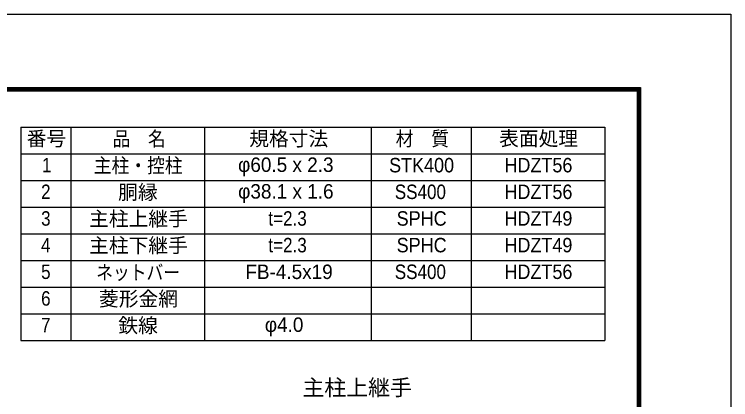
# Model space of a CAD drawing. Units: millimetres, scale not verified. Extents: x -8400 to 8400, y -5940 to 5940.
# Drawn here: x 4105 to 8400, y 3627 to 5940 of the extents above; entities that cross this region are included whole.
import ezdxf
from ezdxf.enums import TextEntityAlignment as Align

# ---------------------------------------------------------------- set-up
doc = ezdxf.new("R2010")
doc.units = ezdxf.units.MM
doc.header["$LTSCALE"] = 20
for name, color, linetype, lineweight in [('0-9_D-STR-TXT', 7, 'Continuous', 13), ('0-C_D-TTL', 7, 'Continuous', 25), ('0-E_D-MTR-FRAM', 7, 'Continuous', 25)]:
    doc.layers.add(name, color=color, linetype=linetype, lineweight=lineweight)
doc.layers.add('0-D_D-MTR-TXT', color=7, linetype='Continuous')
doc.styles.add('ＭＳ ゴシック', font='')
doc.styles.add('ＭＳ Ｐゴシック', font='')
doc.styles.get('ＭＳ ゴシック').set_extended_font_data('MS Gothic')
doc.styles.get('ＭＳ Ｐゴシック').set_extended_font_data('MS PGothic')

msp = doc.modelspace()

# ---------------------------------------------------------------- linework, layer by layer
at = {"layer": '0-C_D-TTL', "color": 2}
msp.add_lwpolyline([(-8400, 5940), (8400, 5940), (8400, -5940), (-8400, -5940)], close=True, dxfattribs=at)
at = {"layer": '0-C_D-TTL'}
for points in [[(-7860, 5500), (7860, 5500), (7860, -5500), (-7860, -5500)], [(-7855, 5495), (7855, 5495), (7855, -5495), (-7855, -5495)], [(-7850, 5490), (7850, 5490), (7850, -5490), (-7850, -5490)], [(-7845, 5485), (7845, 5485), (7845, -5485), (-7845, -5485)], [(-7840, 5480), (7840, 5480), (7840, -5480), (-7840, -5480)]]:
    msp.add_lwpolyline(points, close=True, dxfattribs=at)
at = {"layer": '0-E_D-MTR-FRAM'}
for p, q in [((4144.79, 5262.1), (7644.79, 5262.1)), ((4144.79, 5262.1), (4144.79, 3982.1)), ((4444.79, 5262.1), (4444.79, 3982.1)), ((5244.79, 5262.1), (5244.79, 3982.1)), ((6244.79, 5262.1), (6244.79, 3982.1)), ((6844.79, 5262.1), (6844.79, 3982.1)), ((7644.79, 5262.1), (7644.79, 3982.1)), ((4144.79, 5102.1), (7644.79, 5102.1)), ((4144.79, 4942.1), (7644.79, 4942.1)), ((4144.79, 4782.1), (7644.79, 4782.1)), ((4144.79, 4622.1), (7644.79, 4622.1)), ((4144.79, 4462.1), (7644.79, 4462.1)), ((4144.79, 4302.1), (7644.79, 4302.1)), ((4144.79, 4142.1), (7644.79, 4142.1)), ((4144.79, 3982.1), (7644.79, 3982.1))]:
    msp.add_line(p, q, dxfattribs=at)

# ---------------------------------------------------------------- texts
at = {"layer": '0-9_D-STR-TXT', "style": 'ＭＳ ゴシック'}
msp.add_text('主柱上継手', height=96.19, dxfattribs=at).set_placement((5832.76, 3623.06), align=Align.BOTTOM_LEFT)
at = {"layer": '0-D_D-MTR-TXT', "style": 'ＭＳ Ｐゴシック'}
for s, height, p in [('番号', 86.8, (4179.19, 5124.74)), ('規格寸法', 86.8, (5513.51, 5124.1)), ('表面処理', 86.8, (7011.47, 5125.42)), ('φ60.5 x 2.3', 86.8, (5446.55, 4967.94)), ('胴縁', 86.8, (4727.75, 4803.42)), ('φ38.1 x 1.6', 86.8, (5446.79, 4807.94)), ('主柱上継手', 86.8, (4553.31, 4643.62)), ('主柱下継手', 86.8, (4553.31, 4483.62)), ('FB-4.5x19', 86.76, (5490.35, 4325.22)), ('菱形金網', 86.8, (4612.83, 4163.62)), ('鉄線', 86.8, (4728.91, 4003.38)), ('φ4.0', 86.76, (5606.91, 4007.94))]:
    msp.add_text(s, height=height, dxfattribs=at).set_placement(p, align=Align.BOTTOM_LEFT)
for s, height, width, p in [('品\u3000名', 86.8, 0.9, (4693.47, 5123.62)), ('材\u3000質', 86.8, 0.9, (6391.67, 5124.5)), ('1', 86.8, 0.9, (4270.51, 4965.22)), ('主柱・控柱', 86.76, 0.9, (4581.71, 4963.42)), ('STK400', 86.76, 0.95, (6352.11, 4965.22)), ('HDZT56', 86.8, 0.95, (7043.51, 4965.42)), ('2', 86.8, 0.9, (4265.71, 4805.42)), ('SS400', 86.8, 0.9, (6386.19, 4805.22)), ('HDZT56', 86.8, 0.95, (7043.51, 4805.42)), ('3', 86.8, 0.9, (4265.71, 4645.42)), ('t=2.3', 86.8, 0.9, (5628.27, 4645.42)), ('SPHC', 86.76, 0.95, (6397.59, 4645.42)), ('HDZT49', 86.8, 0.95, (7043.51, 4645.42)), ('4', 86.8, 0.9, (4265.47, 4485.42)), ('t=2.3', 86.8, 0.9, (5628.27, 4485.42)), ('SPHC', 86.76, 0.95, (6397.59, 4485.42)), ('HDZT49', 86.8, 0.95, (7043.51, 4485.42)), ('5', 86.8, 0.9, (4265.71, 4325.42)), ('ネットバー', 86.76, 0.85, (4595.99, 4321.58)), ('SS400', 86.8, 0.9, (6386.19, 4325.22)), ('HDZT56', 86.8, 0.95, (7043.51, 4325.42)), ('6', 86.8, 0.9, (4265.71, 4165.42)), ('7', 86.8, 0.9, (4265.47, 4005.42))]:
    msp.add_text(s, height=height, dxfattribs=dict(at, width=width)).set_placement(p, align=Align.BOTTOM_LEFT)

doc.saveas('drawing.dxf')
